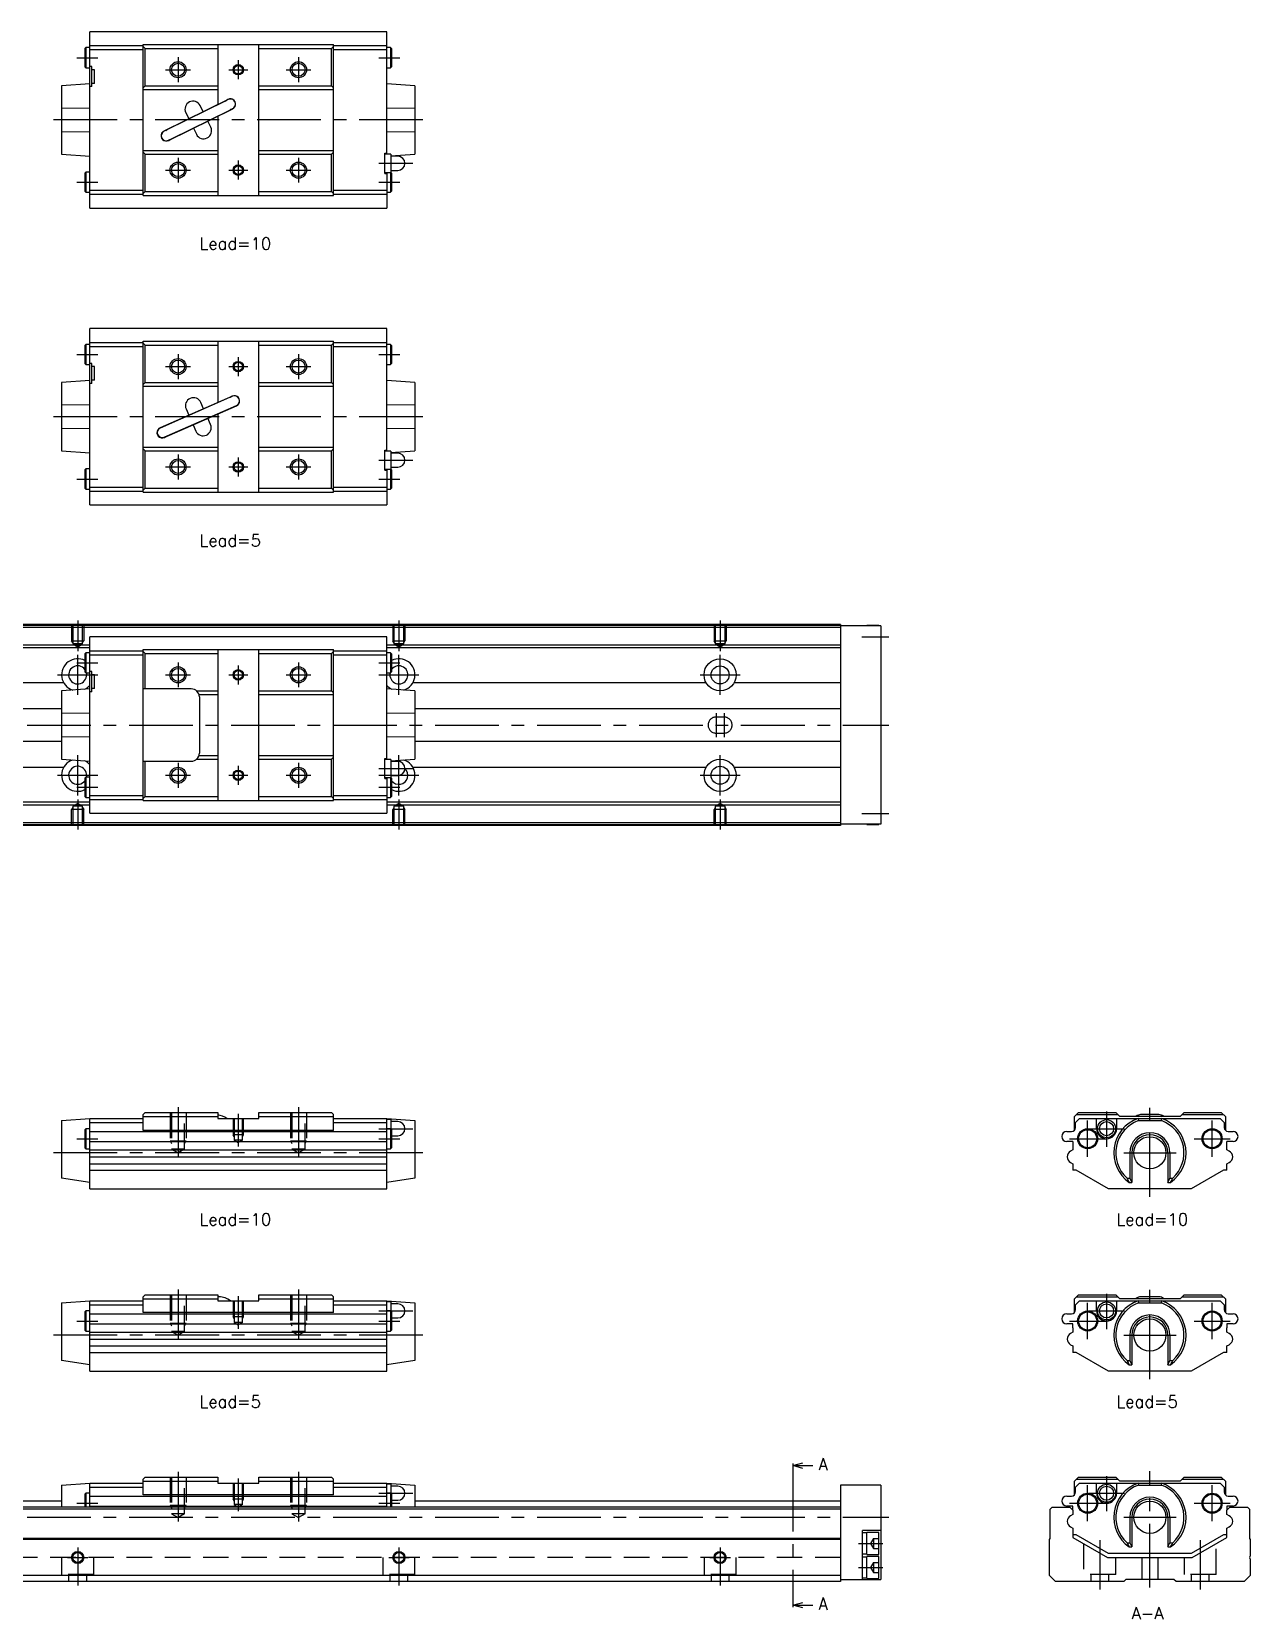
# Model space of a CAD drawing. Extents: x 0 to 544, y -8 to 396.
# Drawn here: x 240.2 to 543.6, y 0.6 to 395.8 of the extents above; entities that cross this region are included whole.
import ezdxf

# ---------------------------------------------------------------- set-up
doc = ezdxf.new("R2010")
doc.units = 0
doc.header["$LTSCALE"] = 0.5
doc.linetypes.add('CENTER', pattern=[50.8, 31.75, -6.35, 6.35, -6.35])
doc.linetypes.add('DASHED', pattern=[19.05, 12.7, -6.35])
for name, color, linetype in [('MSM_CENTER', 1, 'CENTER'), ('MSM_CONTINUOUS', 7, 'CONTINUOUS'), ('MSM_DASHED', 4, 'DASHED'), ('MSM_NARROW', 5, 'CONTINUOUS'), ('MSM_PART_NUMBER', 7, 'CONTINUOUS')]:
    doc.layers.add(name, color=color, linetype=linetype)
doc.styles.get("Standard").update_dxf_attribs({"font": 'txt.shx', "height": 1, "bigfont": 'bigfont.shx'})

msp = doc.modelspace()

# ---------------------------------------------------------------- linework, layer by layer
at = {"layer": 'MSM_CENTER'}
for p, q in [((251.41, 389.38), (256.61, 389.38)), ((276.61, 389.48), (276.61, 383.28)), ((291.61, 388.75), (291.61, 384.02)), ((306.61, 389.48), (306.61, 383.28)), ((326.61, 389.38), (331.81, 389.38)), ((273.51, 386.38), (279.71, 386.38)), ((289.24, 386.38), (293.97, 386.38)), ((303.51, 386.38), (309.71, 386.38)), ((337.61, 373.88), (245.61, 373.88)), ((276.61, 364.48), (276.61, 358.28)), ((291.61, 363.75), (291.61, 359.02)), ((306.61, 364.48), (306.61, 358.28)), ((273.51, 361.38), (279.71, 361.38)), ((289.24, 361.38), (293.97, 361.38)), ((303.51, 361.38), (309.71, 361.38)), ((326.61, 363.08), (335.11, 363.08)), ((251.41, 358.38), (256.61, 358.38)), ((326.61, 358.38), (331.81, 358.38)), ((251.41, 315.48), (256.61, 315.48)), ((273.51, 312.48), (279.71, 312.48)), ((276.61, 315.58), (276.61, 309.38)), ((289.24, 312.48), (293.97, 312.48)), ((291.61, 314.85), (291.61, 310.12)), ((303.51, 312.48), (309.71, 312.48)), ((306.61, 315.58), (306.61, 309.38)), ((326.61, 315.48), (331.81, 315.48)), ((337.61, 299.98), (245.61, 299.98)), ((276.61, 290.58), (276.61, 284.38)), ((291.61, 289.85), (291.61, 285.12)), ((306.61, 290.58), (306.61, 284.38)), ((326.61, 289.18), (335.11, 289.18)), ((273.51, 287.48), (279.71, 287.48)), ((289.24, 287.48), (293.97, 287.48)), ((303.51, 287.48), (309.71, 287.48)), ((251.41, 284.48), (256.61, 284.48)), ((326.61, 284.48), (331.81, 284.48)), ((251.61, 249.23), (251.61, 241.6)), ((331.61, 249.23), (331.61, 241.6)), ((411.61, 249.23), (411.61, 241.6)), ((446.91, 245.23), (453.61, 245.23)), ((251.41, 238.73), (256.61, 238.73)), ((251.61, 230.73), (251.61, 240.73)), ((276.61, 238.83), (276.61, 232.63)), ((291.61, 238.1), (291.61, 233.37)), ((306.61, 238.83), (306.61, 232.63)), ((326.61, 238.73), (331.81, 238.73)), ((331.61, 230.73), (331.61, 240.73)), ((411.61, 230.73), (411.61, 240.73)), ((246.61, 235.73), (256.61, 235.73)), ((273.51, 235.73), (279.71, 235.73)), ((289.24, 235.73), (293.97, 235.73)), ((303.51, 235.73), (309.71, 235.73)), ((326.61, 235.73), (336.61, 235.73)), ((406.61, 235.73), (416.61, 235.73)), ((410.61, 226.23), (410.61, 220.23)), ((412.61, 226.23), (412.61, 220.23)), ((86.61, 223.23), (453.61, 223.23)), ((251.61, 205.73), (251.61, 215.73)), ((276.61, 213.83), (276.61, 207.63)), ((306.61, 213.83), (306.61, 207.63)), ((331.61, 205.73), (331.61, 215.73)), ((411.61, 205.73), (411.61, 215.73)), ((246.61, 210.73), (256.61, 210.73)), ((273.51, 210.73), (279.71, 210.73)), ((289.24, 210.73), (293.97, 210.73)), ((291.61, 213.1), (291.61, 208.37)), ((303.51, 210.73), (309.71, 210.73)), ((326.61, 212.43), (335.11, 212.43)), ((326.61, 210.73), (336.61, 210.73)), ((406.61, 210.73), (416.61, 210.73)), ((251.41, 207.73), (256.61, 207.73)), ((326.61, 207.73), (331.81, 207.73)), ((251.61, 204.74), (251.61, 197.23)), ((331.61, 204.74), (331.61, 197.23)), ((411.61, 204.74), (411.61, 197.23)), ((446.91, 201.23), (453.61, 201.23)), ((276.61, 128.1), (276.61, 115.71)), ((306.61, 128.1), (306.61, 115.71)), ((507.85, 127), (507.85, 118.25)), ((518.65, 105.75), (518.65, 128.05)), ((291.61, 126.45), (291.61, 118.29)), ((326.61, 122.75), (335.11, 122.75)), ((503.15, 115.75), (503.15, 124.75)), ((503.35, 122.75), (512.35, 122.75)), ((534.15, 115.75), (534.15, 124.75)), ((251.41, 120.25), (256.61, 120.25)), ((326.61, 120.25), (331.81, 120.25)), ((498.65, 120.25), (507.65, 120.25)), ((529.65, 120.25), (538.65, 120.25)), ((337.61, 116.75), (245.61, 116.75)), ((512.15, 116.75), (525.15, 116.75)), ((276.61, 82.72), (276.61, 70.34)), ((291.61, 81.07), (291.61, 72.91)), ((306.61, 82.72), (306.61, 70.34)), ((503.15, 70.37), (503.15, 79.37)), ((507.85, 81.62), (507.85, 72.87)), ((518.65, 60.37), (518.65, 82.67)), ((534.15, 70.37), (534.15, 79.37)), ((326.61, 77.37), (335.11, 77.37)), ((503.35, 77.37), (512.35, 77.37)), ((337.61, 71.37), (245.61, 71.37)), ((251.41, 74.87), (256.61, 74.87)), ((326.61, 74.87), (331.81, 74.87)), ((498.65, 74.87), (507.65, 74.87)), ((512.15, 71.37), (525.15, 71.37)), ((529.65, 74.87), (538.65, 74.87)), ((276.61, 37.35), (276.61, 24.96)), ((291.61, 35.7), (291.61, 27.54)), ((306.61, 37.35), (306.61, 24.96)), ((429.7, 38.36), (429.7, 4.63)), ((507.85, 36.25), (507.85, 27.5)), ((518.65, 8.5), (518.65, 37.5)), ((326.61, 32), (335.11, 32)), ((503.15, 25), (503.15, 34)), ((503.35, 32), (512.35, 32)), ((534.15, 25), (534.15, 34)), ((251.41, 29.5), (256.61, 29.5)), ((326.61, 29.5), (331.81, 29.5)), ((498.65, 29.5), (507.65, 29.5)), ((529.65, 29.5), (538.65, 29.5)), ((86.61, 26), (453.61, 26)), ((512.15, 26), (525.15, 26)), ((506.15, 20.29), (506.15, 8)), ((531.15, 20.29), (531.15, 8)), ((249.07, 16), (254.14, 16)), ((251.61, 18.5), (251.61, 9)), ((329.07, 16), (334.14, 16)), ((331.61, 18.5), (331.61, 9)), ((409.03, 16), (414.18, 16)), ((411.61, 18.5), (411.61, 9)), ((446.11, 19.5), (452.11, 19.5)), ((446.11, 13.5), (452.11, 13.5))]:
    msp.add_line(p, q, dxfattribs=at)
at = {"layer": 'MSM_CONTINUOUS'}
for p, q in [((328.61, 395.83), (254.61, 395.83)), ((254.61, 351.93), (254.61, 395.83)), ((328.61, 365.33), (328.61, 395.83)), ((253.66, 391.88), (253.41, 391.63)), ((253.41, 391.63), (253.41, 387.13)), ((254.61, 391.88), (253.66, 391.88)), ((253.66, 391.88), (253.66, 386.88)), ((254.61, 392.38), (267.91, 392.38)), ((254.61, 391.38), (267.91, 391.38)), ((267.91, 355.08), (267.91, 392.68)), ((267.91, 392.68), (315.31, 392.68)), ((268.41, 391.68), (267.91, 392.18)), ((268.41, 382.38), (268.41, 391.68)), ((268.41, 391.68), (286.51, 391.68)), ((286.51, 392.68), (286.51, 377.73)), ((296.71, 355.08), (296.71, 392.68)), ((296.71, 391.68), (314.81, 391.68)), ((315.31, 392.18), (314.81, 391.68)), ((314.81, 382.38), (314.81, 391.68)), ((315.31, 355.08), (315.31, 392.68)), ((315.31, 392.38), (328.61, 392.38)), ((315.31, 391.38), (328.61, 391.38)), ((329.56, 391.88), (328.61, 391.88)), ((329.56, 391.88), (329.56, 386.88)), ((329.81, 391.63), (329.56, 391.88)), ((329.81, 391.63), (329.81, 387.13)), ((253.41, 387.13), (253.66, 386.88)), ((253.66, 386.88), (254.61, 386.88)), ((255.11, 387.18), (254.61, 387.18)), ((255.11, 382.18), (255.11, 387.18)), ((255.81, 386.38), (255.11, 386.38)), ((255.81, 382.98), (255.81, 386.38)), ((328.61, 386.88), (329.56, 386.88)), ((329.56, 386.88), (329.81, 387.13)), ((254.61, 382.88), (247.61, 382.38)), ((247.61, 382.38), (247.61, 365.38)), ((255.11, 382.18), (254.61, 382.18)), ((255.81, 382.98), (255.11, 382.98)), ((267.91, 381.88), (268.41, 382.38)), ((267.91, 381.48), (286.51, 381.48)), ((268.41, 382.38), (286.51, 382.38)), ((296.71, 382.38), (314.81, 382.38)), ((296.71, 381.48), (315.31, 381.48)), ((314.81, 382.38), (315.31, 381.88)), ((335.61, 382.38), (328.61, 382.88)), ((335.61, 382.38), (335.61, 365.38)), ((254.61, 376.84), (247.61, 376.76)), ((289.08, 379), (273.08, 371.1)), ((288.37, 378.59), (273.84, 371.42)), ((274.23, 368.77), (290.23, 376.67)), ((274.94, 369.18), (289.48, 376.35)), ((278.53, 375.69), (279.29, 374.16)), ((282.87, 375.93), (282.12, 377.46)), ((288.37, 378.59), (288.7, 378.72)), ((289.1, 378.95), (288.79, 378.8)), ((289.78, 376.54), (289.48, 376.35)), ((289.89, 376.55), (290.21, 376.71)), ((335.61, 376.76), (328.61, 376.84)), ((280.44, 371.83), (281.19, 370.31)), ((284.78, 372.08), (284.02, 373.6)), ((286.51, 374.83), (286.51, 355.08)), ((247.61, 371.01), (254.61, 370.93)), ((273.42, 371.21), (273.1, 371.05)), ((273.53, 371.23), (273.84, 371.42)), ((274.21, 368.81), (274.52, 368.97)), ((274.61, 369.05), (274.94, 369.18)), ((328.61, 370.93), (335.61, 371.01)), ((247.61, 365.38), (254.61, 364.88)), ((267.91, 366.28), (286.51, 366.28)), ((268.41, 365.38), (267.91, 365.88)), ((268.41, 365.38), (286.51, 365.38)), ((268.41, 356.08), (268.41, 365.38)), ((296.71, 366.28), (315.31, 366.28)), ((296.71, 365.38), (314.81, 365.38)), ((315.31, 365.88), (314.81, 365.38)), ((314.81, 356.08), (314.81, 365.38)), ((328.11, 365.58), (328.61, 365.58)), ((328.11, 360.58), (328.11, 365.58)), ((329.61, 365.33), (328.11, 365.33)), ((329.61, 364.95), (335.61, 365.38)), ((329.61, 365.33), (329.61, 360.83)), ((331.36, 364.83), (329.61, 364.83)), ((253.66, 360.88), (253.41, 360.63)), ((253.41, 360.63), (253.41, 356.13)), ((253.66, 360.88), (253.66, 355.88)), ((254.61, 360.88), (253.66, 360.88)), ((328.11, 360.83), (329.61, 360.83)), ((328.11, 360.58), (328.61, 360.58)), ((328.61, 360.83), (328.61, 351.93)), ((329.56, 360.83), (329.56, 355.88)), ((329.61, 361.33), (331.36, 361.33)), ((329.81, 360.63), (329.61, 360.83)), ((329.81, 360.63), (329.81, 356.13)), ((253.41, 356.13), (253.66, 355.88)), ((253.66, 355.88), (254.61, 355.88)), ((254.61, 356.38), (267.91, 356.38)), ((267.91, 355.58), (268.41, 356.08)), ((268.41, 356.08), (286.51, 356.08)), ((296.71, 356.08), (314.81, 356.08)), ((314.81, 356.08), (315.31, 355.58)), ((315.31, 356.38), (328.61, 356.38)), ((328.61, 355.88), (329.56, 355.88)), ((329.56, 355.88), (329.81, 356.13)), ((254.61, 355.38), (267.91, 355.38)), ((254.61, 351.93), (328.61, 351.93)), ((267.91, 355.08), (315.31, 355.08)), ((315.31, 355.38), (328.61, 355.38)), ((328.61, 321.93), (254.61, 321.93)), ((254.61, 278.03), (254.61, 321.93)), ((328.61, 291.43), (328.61, 321.93)), ((253.66, 317.98), (253.41, 317.73)), ((253.41, 317.73), (253.41, 313.23)), ((254.61, 317.98), (253.66, 317.98)), ((253.66, 317.98), (253.66, 312.98)), ((254.61, 318.48), (267.91, 318.48)), ((254.61, 317.48), (267.91, 317.48)), ((267.91, 281.18), (267.91, 318.78)), ((267.91, 318.78), (315.31, 318.78)), ((268.41, 317.78), (267.91, 318.28)), ((268.41, 308.48), (268.41, 317.78)), ((268.41, 317.78), (286.51, 317.78)), ((286.51, 318.78), (286.51, 303.53)), ((296.71, 281.18), (296.71, 318.78)), ((296.71, 317.78), (314.81, 317.78)), ((315.31, 318.28), (314.81, 317.78)), ((314.81, 308.48), (314.81, 317.78)), ((315.31, 281.18), (315.31, 318.78)), ((315.31, 318.48), (328.61, 318.48)), ((315.31, 317.48), (328.61, 317.48)), ((329.56, 317.98), (328.61, 317.98)), ((329.56, 317.98), (329.56, 312.98)), ((329.81, 317.73), (329.56, 317.98)), ((329.81, 317.73), (329.81, 313.23)), ((253.41, 313.23), (253.66, 312.98)), ((253.66, 312.98), (254.61, 312.98)), ((255.11, 313.28), (254.61, 313.28)), ((255.11, 308.28), (255.11, 313.28)), ((255.81, 312.48), (255.11, 312.48)), ((255.81, 309.08), (255.81, 312.48)), ((328.61, 312.98), (329.56, 312.98)), ((329.56, 312.98), (329.81, 313.23)), ((254.61, 308.98), (247.61, 308.48)), ((247.61, 308.48), (247.61, 291.48)), ((255.11, 308.28), (254.61, 308.28)), ((255.81, 309.08), (255.11, 309.08)), ((267.91, 307.98), (268.41, 308.48)), ((268.41, 308.48), (286.51, 308.48)), ((296.71, 308.48), (314.81, 308.48)), ((314.81, 308.48), (315.31, 307.98)), ((335.61, 308.48), (328.61, 308.98)), ((335.61, 308.48), (335.61, 291.48)), ((267.91, 307.58), (286.51, 307.58)), ((290.13, 305.12), (272.13, 297.22)), ((289.4, 304.75), (272.9, 297.51)), ((290.15, 305.08), (289.83, 304.93)), ((296.71, 307.58), (315.31, 307.58)), ((254.61, 302.94), (247.61, 302.86)), ((273.18, 294.84), (291.18, 302.74)), ((273.91, 295.22), (290.41, 302.46)), ((278.62, 301.93), (279.3, 300.37)), ((282.96, 301.98), (282.28, 303.53)), ((286.51, 300.69), (286.51, 281.18)), ((290.83, 302.64), (291.16, 302.79)), ((335.61, 302.86), (328.61, 302.94)), ((247.61, 297.11), (254.61, 297.03)), ((272.48, 297.32), (272.15, 297.18)), ((280.35, 297.99), (281.03, 296.43)), ((284.69, 298.04), (284.01, 299.6)), ((328.61, 297.03), (335.61, 297.11)), ((273.16, 294.89), (273.48, 295.03)), ((247.61, 291.48), (254.61, 290.98)), ((267.91, 292.38), (286.51, 292.38)), ((268.41, 291.48), (267.91, 291.98)), ((268.41, 291.48), (286.51, 291.48)), ((268.41, 282.18), (268.41, 291.48)), ((296.71, 292.38), (315.31, 292.38)), ((296.71, 291.48), (314.81, 291.48)), ((315.31, 291.98), (314.81, 291.48)), ((314.81, 282.18), (314.81, 291.48)), ((328.11, 291.68), (328.61, 291.68)), ((328.11, 286.68), (328.11, 291.68)), ((329.61, 291.43), (328.11, 291.43)), ((329.61, 291.05), (335.61, 291.48)), ((329.61, 291.43), (329.61, 286.93)), ((331.36, 290.93), (329.61, 290.93)), ((253.66, 286.98), (253.41, 286.73)), ((253.41, 286.73), (253.41, 282.23)), ((253.66, 286.98), (253.66, 281.98)), ((254.61, 286.98), (253.66, 286.98)), ((328.11, 286.93), (329.61, 286.93)), ((328.11, 286.68), (328.61, 286.68)), ((328.61, 286.93), (328.61, 278.03)), ((329.56, 286.93), (329.56, 281.98)), ((329.61, 287.43), (331.36, 287.43)), ((329.81, 286.73), (329.61, 286.93)), ((329.81, 286.73), (329.81, 282.23)), ((253.41, 282.23), (253.66, 281.98)), ((253.66, 281.98), (254.61, 281.98)), ((254.61, 282.48), (267.91, 282.48)), ((254.61, 281.48), (267.91, 281.48)), ((267.91, 281.68), (268.41, 282.18)), ((267.91, 281.18), (315.31, 281.18)), ((268.41, 282.18), (286.51, 282.18)), ((296.71, 282.18), (314.81, 282.18)), ((314.81, 282.18), (315.31, 281.68)), ((315.31, 282.48), (328.61, 282.48)), ((315.31, 281.48), (328.61, 281.48)), ((328.61, 281.98), (329.56, 281.98)), ((329.56, 281.98), (329.81, 282.23)), ((254.61, 278.03), (328.61, 278.03)), ((441.61, 248.23), (141.61, 248.23)), ((441.61, 248.03), (141.61, 248.03)), ((441.61, 247.53), (141.61, 247.53)), ((328.61, 245.18), (254.61, 245.18)), ((254.61, 201.28), (254.61, 245.18)), ((328.61, 214.68), (328.61, 245.18)), ((441.61, 248.23), (441.61, 198.23)), ((451.61, 247.93), (441.61, 247.93)), ((448.11, 247.93), (448.11, 247.98)), ((451.11, 247.98), (448.11, 247.98)), ((451.11, 247.93), (451.11, 247.98)), ((451.61, 247.93), (451.61, 198.53)), ((254.61, 243.13), (141.61, 243.13)), ((254.61, 242.43), (141.61, 242.43)), ((253.66, 241.23), (253.41, 240.98)), ((254.61, 241.23), (253.66, 241.23)), ((253.66, 241.23), (253.66, 236.23)), ((254.61, 241.73), (267.91, 241.73)), ((267.91, 242.03), (315.31, 242.03)), ((267.91, 204.43), (267.91, 242.03)), ((268.41, 241.03), (267.91, 241.53)), ((286.51, 242.03), (286.51, 204.43)), ((296.71, 204.43), (296.71, 242.03)), ((315.31, 241.53), (314.81, 241.03)), ((315.31, 204.43), (315.31, 242.03)), ((315.31, 241.73), (328.61, 241.73)), ((441.61, 243.13), (328.61, 243.13)), ((441.61, 242.43), (328.61, 242.43)), ((329.56, 241.23), (328.61, 241.23)), ((329.56, 241.23), (329.56, 236.23)), ((329.81, 240.98), (329.56, 241.23)), ((253.41, 240.98), (253.41, 236.48)), ((254.61, 240.73), (267.91, 240.73)), ((268.41, 241.03), (286.51, 241.03)), ((268.41, 232.23), (268.41, 241.03)), ((296.71, 241.03), (314.81, 241.03)), ((314.81, 231.73), (314.81, 241.03)), ((315.31, 240.73), (328.61, 240.73)), ((329.81, 240.98), (329.81, 236.48)), ((248.12, 233.77), (175.09, 233.77)), ((253.41, 236.48), (253.66, 236.23)), ((253.66, 236.23), (254.61, 236.23)), ((255.11, 236.53), (254.61, 236.53)), ((255.11, 231.53), (255.11, 236.53)), ((255.81, 235.73), (255.11, 235.73)), ((255.81, 232.33), (255.81, 235.73)), ((328.61, 236.23), (329.56, 236.23)), ((329.56, 236.23), (329.81, 236.48)), ((408.12, 233.77), (335.09, 233.77)), ((441.61, 233.77), (415.09, 233.77)), ((254.61, 232.23), (247.61, 231.73)), ((247.61, 231.73), (247.61, 214.73)), ((255.11, 231.53), (254.61, 231.53)), ((255.81, 232.33), (255.11, 232.33)), ((279.91, 232.23), (267.91, 232.23)), ((281.23, 231.73), (286.51, 231.73)), ((281.81, 230.83), (286.51, 230.83)), ((281.91, 230.23), (281.91, 216.23)), ((296.71, 231.73), (314.81, 231.73)), ((296.71, 230.83), (315.31, 230.83)), ((314.81, 231.73), (315.31, 231.23)), ((335.61, 231.73), (328.61, 232.23)), ((335.61, 231.73), (335.61, 214.73)), ((247.61, 227.23), (151.11, 227.23)), ((254.61, 226.19), (247.61, 226.11)), ((335.61, 226.11), (328.61, 226.19)), ((441.61, 227.23), (335.61, 227.23)), ((151.11, 219.23), (247.61, 219.23)), ((247.61, 220.36), (254.61, 220.28)), ((328.61, 220.28), (335.61, 220.36)), ((335.61, 219.23), (441.61, 219.23)), ((247.61, 214.73), (254.61, 214.23)), ((267.91, 214.23), (279.91, 214.23)), ((268.41, 205.43), (268.41, 214.23)), ((281.23, 214.73), (286.51, 214.73)), ((281.81, 215.63), (286.51, 215.63)), ((296.71, 215.63), (315.31, 215.63)), ((296.71, 214.73), (314.81, 214.73)), ((315.31, 215.23), (314.81, 214.73)), ((314.81, 205.43), (314.81, 214.73)), ((328.11, 214.93), (328.61, 214.93)), ((328.11, 209.93), (328.11, 214.93)), ((329.61, 214.68), (328.11, 214.68)), ((329.61, 214.3), (335.61, 214.73)), ((329.61, 214.68), (329.61, 210.18)), ((331.36, 214.18), (329.61, 214.18)), ((248.12, 212.69), (175.09, 212.69)), ((253.66, 210.23), (253.41, 209.98)), ((253.41, 209.98), (253.41, 205.48)), ((253.66, 210.23), (253.66, 205.23)), ((254.61, 210.23), (253.66, 210.23)), ((328.11, 210.18), (329.61, 210.18)), ((328.11, 209.93), (328.61, 209.93)), ((328.61, 210.18), (328.61, 201.28)), ((329.56, 210.18), (329.56, 205.23)), ((329.61, 210.68), (331.36, 210.68)), ((329.81, 209.98), (329.61, 210.18)), ((329.81, 209.98), (329.81, 205.48)), ((408.12, 212.69), (335.09, 212.69)), ((441.61, 212.69), (415.09, 212.69)), ((254.61, 205.73), (267.91, 205.73)), ((315.31, 205.73), (328.61, 205.73)), ((254.61, 204.03), (141.61, 204.03)), ((254.61, 203.33), (141.61, 203.33)), ((253.41, 205.48), (253.66, 205.23)), ((253.66, 205.23), (254.61, 205.23)), ((254.61, 204.73), (267.91, 204.73)), ((267.91, 204.93), (268.41, 205.43)), ((267.91, 204.43), (315.31, 204.43)), ((268.41, 205.43), (286.51, 205.43)), ((296.71, 205.43), (314.81, 205.43)), ((314.81, 205.43), (315.31, 204.93)), ((315.31, 204.73), (328.61, 204.73)), ((328.61, 205.23), (329.56, 205.23)), ((441.61, 204.03), (328.61, 204.03)), ((441.61, 203.33), (328.61, 203.33)), ((329.56, 205.23), (329.81, 205.48)), ((441.61, 198.93), (141.61, 198.93)), ((441.61, 198.43), (141.61, 198.43)), ((441.61, 198.23), (141.61, 198.23)), ((254.61, 201.28), (328.61, 201.28)), ((451.61, 198.53), (441.61, 198.53)), ((448.11, 198.48), (451.11, 198.48)), ((451.11, 198.48), (451.11, 198.53)), ((267.91, 126.25), (268.41, 126.75)), ((268.41, 126.75), (286.51, 126.75)), ((286.51, 126.75), (286.51, 125.25)), ((296.71, 125.25), (296.71, 126.75)), ((296.71, 126.75), (314.81, 126.75)), ((314.81, 126.75), (315.31, 126.25)), ((500.84, 126.75), (499.84, 125.75)), ((500.84, 126.75), (510.15, 126.75)), ((511.05, 125.85), (510.15, 126.75)), ((527.15, 126.75), (526.25, 125.85)), ((527.15, 126.75), (536.44, 126.75)), ((537.44, 125.75), (536.44, 126.75)), ((247.61, 124.75), (254.61, 125.25)), ((247.61, 124.75), (247.61, 110.43)), ((253.66, 122.75), (253.41, 122.5)), ((254.61, 122.75), (253.66, 122.75)), ((253.66, 122.75), (253.66, 117.75)), ((254.61, 125.25), (267.91, 125.25)), ((254.61, 107.75), (254.61, 125.25)), ((254.61, 124.25), (267.91, 124.25)), ((267.91, 122.33), (267.91, 126.25)), ((267.91, 125.75), (286.51, 125.75)), ((286.51, 125.25), (296.71, 125.25)), ((296.71, 125.75), (315.31, 125.75)), ((315.31, 122.33), (315.31, 126.25)), ((315.31, 125.25), (328.61, 125.25)), ((315.31, 124.25), (328.61, 124.25)), ((328.61, 125.25), (335.61, 124.75)), ((328.61, 107.75), (328.61, 125.25)), ((329.61, 125), (328.61, 125)), ((329.56, 122.75), (328.61, 122.75)), ((329.81, 122.5), (329.56, 122.75)), ((329.56, 122.75), (329.56, 117.75)), ((329.61, 125), (329.61, 122.7)), ((331.36, 124.5), (329.61, 124.5)), ((335.61, 124.75), (335.61, 110.43)), ((499.84, 122.33), (499.84, 125.75)), ((500.15, 124.25), (501.15, 125.25)), ((500.15, 123.05), (500.15, 124.25)), ((500.34, 126.25), (510.65, 126.25)), ((501.15, 125.25), (536.15, 125.25)), ((505.35, 122.75), (505.35, 125.25)), ((510.35, 125.25), (510.35, 122.75)), ((511.05, 125.85), (526.25, 125.85)), ((515.69, 125.25), (515.77, 124.75)), ((515.77, 124.75), (521.52, 124.75)), ((516.4, 126.25), (516.33, 126.24)), ((520.89, 126.25), (516.4, 126.25)), ((521.52, 124.75), (521.6, 125.25)), ((526.65, 126.25), (536.94, 126.25)), ((536.15, 125.25), (537.15, 124.25)), ((537.15, 124.25), (537.15, 123.05)), ((537.44, 125.75), (537.44, 122.33)), ((253.41, 122.5), (253.41, 118)), ((254.61, 122.05), (328.61, 122.05)), ((254.61, 119.55), (328.61, 119.55)), ((315.31, 122.33), (267.91, 122.33)), ((329.81, 122.5), (329.81, 118)), ((329.81, 121), (331.36, 121)), ((497.95, 122.05), (499.15, 122.05)), ((499.45, 119.55), (497.95, 119.55)), ((499.45, 119.55), (499.45, 117.47)), ((539.35, 119.55), (537.85, 119.55)), ((537.85, 117.47), (537.85, 119.55)), ((538.15, 122.05), (539.35, 122.05)), ((253.41, 118), (253.66, 117.75)), ((253.66, 117.75), (254.61, 117.75)), ((254.61, 117.47), (328.61, 117.47)), ((254.61, 115.75), (328.61, 115.75)), ((328.61, 117.75), (329.56, 117.75)), ((329.56, 117.75), (329.81, 118)), ((499.45, 117.47), (498.89, 117.15)), ((513.65, 116.75), (513.65, 110.43)), ((514.15, 116.75), (514.15, 109.37)), ((523.15, 116.75), (523.15, 109.37)), ((523.65, 116.75), (523.65, 110.43)), ((538.41, 117.15), (537.85, 117.47)), ((254.61, 114.02), (328.61, 114.02)), ((254.61, 112.41), (328.61, 112.41)), ((498.89, 114.35), (499.45, 114.02)), ((499.45, 114.02), (499.45, 112.41)), ((500.3, 112.41), (499.45, 112.41)), ((508.37, 107.75), (500.3, 112.41)), ((537, 112.41), (528.92, 107.75)), ((537.85, 112.41), (537, 112.41)), ((537.85, 114.02), (538.41, 114.35)), ((537.85, 112.41), (537.85, 114.02)), ((254.61, 109.37), (247.61, 110.43)), ((254.61, 107.75), (328.61, 107.75)), ((335.61, 110.43), (328.61, 109.37)), ((528.92, 107.75), (508.37, 107.75)), ((512.96, 110.43), (513.65, 110.43)), ((513.49, 109.37), (514.15, 109.37)), ((513.65, 110.43), (514.15, 109.37)), ((523.15, 109.37), (523.65, 110.43)), ((523.15, 109.37), (523.8, 109.37)), ((523.65, 110.43), (524.33, 110.43)), ((247.61, 79.37), (254.61, 79.87)), ((247.61, 79.37), (247.61, 65.05)), ((254.61, 79.87), (267.91, 79.87)), ((254.61, 62.37), (254.61, 79.87)), ((267.91, 80.87), (268.41, 81.37)), ((267.91, 76.96), (267.91, 80.87)), ((267.91, 80.37), (286.51, 80.37)), ((268.41, 81.37), (286.51, 81.37)), ((286.51, 81.37), (286.51, 79.87)), ((286.76, 80.87), (286.51, 80.87)), ((286.51, 79.87), (296.71, 79.87)), ((296.71, 79.87), (296.71, 81.37)), ((296.71, 81.37), (314.81, 81.37)), ((296.71, 80.37), (315.31, 80.37)), ((314.81, 81.37), (315.31, 80.87)), ((315.31, 76.96), (315.31, 80.87)), ((315.31, 79.87), (328.61, 79.87)), ((328.61, 79.87), (335.61, 79.37)), ((328.61, 62.37), (328.61, 79.87)), ((329.61, 79.62), (328.61, 79.62)), ((329.61, 79.62), (329.61, 77.32)), ((331.36, 79.12), (329.61, 79.12)), ((335.61, 79.37), (335.61, 65.05)), ((500.84, 81.37), (499.84, 80.37)), ((499.84, 76.96), (499.84, 80.37)), ((500.15, 78.87), (501.15, 79.87)), ((500.34, 80.87), (510.65, 80.87)), ((500.84, 81.37), (510.15, 81.37)), ((501.15, 79.87), (536.15, 79.87)), ((505.35, 77.37), (505.35, 79.87)), ((511.05, 80.47), (510.15, 81.37)), ((510.35, 79.87), (510.35, 77.37)), ((511.05, 80.47), (526.25, 80.47)), ((515.69, 79.87), (515.77, 79.37)), ((515.77, 79.37), (521.52, 79.37)), ((516.4, 80.87), (516.33, 80.87)), ((520.89, 80.87), (516.4, 80.87)), ((521.52, 79.37), (521.6, 79.87)), ((527.15, 81.37), (526.25, 80.47)), ((526.65, 80.87), (536.94, 80.87)), ((527.15, 81.37), (536.44, 81.37)), ((536.15, 79.87), (537.15, 78.87)), ((537.44, 80.37), (536.44, 81.37)), ((537.44, 80.37), (537.44, 76.96)), ((253.66, 77.37), (253.41, 77.12)), ((253.41, 77.12), (253.41, 72.62)), ((254.61, 77.37), (253.66, 77.37)), ((253.66, 77.37), (253.66, 72.37)), ((254.61, 78.87), (267.91, 78.87)), ((254.61, 76.67), (328.61, 76.67)), ((315.31, 76.96), (267.91, 76.96)), ((315.31, 78.87), (328.61, 78.87)), ((329.56, 77.37), (328.61, 77.37)), ((329.81, 77.12), (329.56, 77.37)), ((329.56, 77.37), (329.56, 72.37)), ((329.81, 77.12), (329.81, 72.62)), ((329.81, 75.62), (331.36, 75.62)), ((497.95, 76.67), (499.15, 76.67)), ((500.15, 77.67), (500.15, 78.87)), ((537.15, 78.87), (537.15, 77.67)), ((538.15, 76.67), (539.35, 76.67)), ((253.41, 72.62), (253.66, 72.37)), ((253.66, 72.37), (254.61, 72.37)), ((254.61, 74.17), (328.61, 74.17)), ((254.61, 72.1), (328.61, 72.1)), ((328.61, 72.37), (329.56, 72.37)), ((329.56, 72.37), (329.81, 72.62)), ((499.45, 74.17), (497.95, 74.17)), ((499.45, 72.1), (498.89, 71.77)), ((499.45, 73.17), (499.45, 74.17)), ((499.45, 73.17), (499.45, 72.1)), ((513.65, 71.37), (513.65, 65.05)), ((514.15, 71.37), (514.15, 63.99)), ((523.15, 71.37), (523.15, 63.99)), ((523.65, 71.37), (523.65, 65.05)), ((539.35, 74.17), (537.85, 74.17)), ((537.85, 74.17), (537.85, 73.17)), ((537.85, 72.1), (537.85, 73.17)), ((538.41, 71.77), (537.85, 72.1)), ((254.61, 70.37), (328.61, 70.37)), ((254.61, 68.65), (328.61, 68.65)), ((498.89, 68.97), (499.45, 68.65)), ((499.45, 68.65), (499.45, 67.04)), ((537.85, 68.65), (538.41, 68.97)), ((537.85, 67.04), (537.85, 68.65)), ((254.61, 63.99), (247.61, 65.05)), ((254.61, 67.04), (328.61, 67.04)), ((335.61, 65.05), (328.61, 63.99)), ((500.3, 67.04), (499.45, 67.04)), ((508.37, 62.37), (500.3, 67.04)), ((512.96, 65.05), (513.65, 65.05)), ((513.49, 63.99), (514.15, 63.99)), ((513.65, 65.05), (514.15, 63.99)), ((523.15, 63.99), (523.65, 65.05)), ((523.15, 63.99), (523.8, 63.99)), ((523.65, 65.05), (524.33, 65.05)), ((537, 67.04), (528.92, 62.37)), ((537.85, 67.04), (537, 67.04)), ((254.61, 62.37), (328.61, 62.37)), ((528.92, 62.37), (508.37, 62.37)), ((429.7, 38.86), (432.2, 39.53)), ((267.91, 35.5), (268.41, 36)), ((268.41, 36), (286.51, 36)), ((286.51, 36), (286.51, 34.5)), ((296.71, 34.5), (296.71, 36)), ((296.71, 36), (314.81, 36)), ((314.81, 36), (315.31, 35.5)), ((429.7, 39.36), (429.7, 38.36)), ((432.2, 38.19), (429.7, 38.86)), ((429.7, 38.86), (434.7, 38.86)), ((500.84, 36), (499.84, 35)), ((500.84, 36), (510.15, 36)), ((511.05, 35.1), (510.15, 36)), ((527.15, 36), (526.25, 35.1)), ((527.15, 36), (536.44, 36)), ((537.44, 35), (536.44, 36)), ((247.61, 34), (254.61, 34.5)), ((247.61, 34), (247.61, 28.5)), ((253.66, 32), (253.41, 31.75)), ((253.41, 31.75), (253.41, 28.5)), ((254.61, 32), (253.66, 32)), ((253.66, 32), (253.66, 28.5)), ((254.61, 28.5), (254.61, 34.5)), ((254.61, 34.5), (267.91, 34.5)), ((254.61, 33.5), (267.91, 33.5)), ((267.91, 31.59), (267.91, 35.5)), ((267.91, 35), (286.51, 35)), ((286.51, 34.5), (296.71, 34.5)), ((296.71, 35), (315.31, 35)), ((315.31, 31.59), (315.31, 35.5)), ((315.31, 34.5), (328.61, 34.5)), ((315.31, 33.5), (328.61, 33.5)), ((328.61, 34.5), (335.61, 34)), ((328.61, 28.5), (328.61, 34.5)), ((329.61, 34.25), (328.61, 34.25)), ((329.56, 32), (328.61, 32)), ((329.81, 31.75), (329.56, 32)), ((329.56, 32), (329.56, 28.5)), ((329.61, 34.25), (329.61, 31.95)), ((331.36, 33.75), (329.61, 33.75)), ((329.81, 31.75), (329.81, 28.5)), ((335.61, 34), (335.61, 28.5)), ((451.61, 34), (441.61, 34)), ((441.61, 34), (441.61, 10)), ((451.61, 34), (451.61, 10.5)), ((499.84, 31.59), (499.84, 35)), ((500.15, 33.5), (501.15, 34.5)), ((500.15, 32.3), (500.15, 33.5)), ((500.34, 35.5), (510.65, 35.5)), ((501.15, 34.5), (536.15, 34.5)), ((505.35, 32), (505.35, 34.5)), ((510.35, 34.5), (510.35, 32)), ((511.05, 35.1), (526.25, 35.1)), ((515.69, 34.5), (515.77, 34)), ((515.77, 34), (521.52, 34)), ((521.52, 34), (521.6, 34.5)), ((526.65, 35.5), (536.94, 35.5)), ((536.15, 34.5), (537.15, 33.5)), ((537.15, 33.5), (537.15, 32.3)), ((537.44, 35), (537.44, 31.59)), ((441.61, 28.5), (141.61, 28.5)), ((441.61, 28), (141.61, 28)), ((247.61, 30), (146.46, 30)), ((254.61, 31.3), (328.61, 31.3)), ((254.61, 28.8), (328.61, 28.8)), ((315.31, 31.59), (267.91, 31.59)), ((329.81, 30.25), (331.36, 30.25)), ((441.61, 30), (335.61, 30)), ((493.85, 28), (494.35, 28.5)), ((493.85, 20.7), (493.85, 28)), ((494.35, 28.5), (498.75, 28.5)), ((497.95, 31.3), (499.15, 31.3)), ((499.45, 28.8), (497.95, 28.8)), ((498.75, 28.5), (499.45, 27.8)), ((499.45, 27.8), (499.45, 28.8)), ((499.45, 27.8), (499.45, 26.72)), ((537.85, 28.8), (537.85, 27.8)), ((539.35, 28.8), (537.85, 28.8)), ((537.85, 27.8), (538.55, 28.5)), ((537.85, 26.72), (537.85, 27.8)), ((538.15, 31.3), (539.35, 31.3)), ((538.55, 28.5), (542.95, 28.5)), ((542.95, 28.5), (543.45, 28)), ((543.45, 28), (543.45, 20.7)), ((499.45, 26.72), (498.89, 26.4)), ((513.65, 26), (513.65, 19.68)), ((514.15, 26), (514.15, 18.62)), ((523.15, 26), (523.15, 18.62)), ((523.65, 26), (523.65, 19.68)), ((538.41, 26.4), (537.85, 26.72)), ((441.61, 20.7), (141.61, 20.7)), ((441.61, 20.5), (141.61, 20.5)), ((447.11, 10.5), (447.11, 22.75)), ((451.61, 22.75), (447.11, 22.75)), ((448.11, 22.1), (447.11, 22.1)), ((448.11, 16.75), (448.11, 22.25)), ((451.11, 22.25), (448.11, 22.25)), ((451.11, 16.75), (451.11, 22.25)), ((493.65, 20.5), (493.85, 20.7)), ((493.65, 11.5), (493.65, 20.5)), ((498.89, 23.6), (499.45, 23.28)), ((499.45, 23.28), (499.45, 21)), ((500.3, 21.66), (499.45, 21.66)), ((499.45, 21), (508.11, 16)), ((508.37, 17), (500.3, 21.66)), ((537, 21.66), (528.92, 17)), ((529.18, 16), (537.85, 21)), ((537.85, 21.66), (537, 21.66)), ((537.85, 23.28), (538.41, 23.6)), ((537.85, 21), (537.85, 23.28)), ((543.45, 20.7), (543.65, 20.5)), ((543.65, 20.5), (543.65, 16.4)), ((447.11, 16.9), (448.11, 16.9)), ((448.11, 16.1), (447.11, 16.1)), ((448.11, 16.75), (451.11, 16.75)), ((448.11, 10.75), (448.11, 16.25)), ((451.11, 16.25), (448.11, 16.25)), ((451.11, 10.75), (451.11, 16.25)), ((508.11, 16), (529.18, 16)), ((528.92, 17), (508.37, 17)), ((512.96, 19.68), (513.65, 19.68)), ((513.49, 18.62), (514.15, 18.62)), ((513.65, 19.68), (514.15, 18.62)), ((523.15, 18.62), (523.65, 19.68)), ((523.15, 18.62), (523.8, 18.62)), ((523.65, 19.68), (524.33, 19.68)), ((543.65, 15.6), (543.65, 11.5)), ((441.61, 11.5), (141.61, 11.5)), ((441.61, 10), (141.61, 10)), ((441.61, 10.5), (451.61, 10.5)), ((447.11, 10.9), (448.11, 10.9)), ((448.11, 10.75), (451.11, 10.75)), ((495.15, 10), (493.65, 11.5)), ((512.13, 10), (495.15, 10)), ((512.63, 10.5), (512.13, 10)), ((524.65, 10.5), (512.63, 10.5)), ((525.15, 10), (524.65, 10.5)), ((542.15, 10), (525.15, 10)), ((543.65, 11.5), (542.15, 10)), ((429.7, 4.13), (432.2, 4.8)), ((429.7, 4.63), (429.7, 3.63)), ((432.2, 3.46), (429.7, 4.13)), ((429.7, 4.13), (434.7, 4.13))]:
    msp.add_line(p, q, dxfattribs=at)
for centre, radius in [((276.61, 386.38), 1.62), ((291.61, 386.38), 1.06), ((306.61, 386.38), 1.62), ((276.61, 361.38), 1.62), ((291.61, 361.38), 1.06), ((306.61, 361.38), 1.62), ((276.61, 312.48), 1.62), ((291.61, 312.48), 1.06), ((306.61, 312.48), 1.62), ((276.61, 287.48), 1.62), ((291.61, 287.48), 1.06), ((306.61, 287.48), 1.62), ((276.61, 235.73), 1.62), ((306.61, 235.73), 1.62), ((411.61, 235.73), 4), ((411.61, 235.73), 2.25), ((291.61, 235.73), 1.06), ((411.61, 210.73), 4), ((276.61, 210.73), 1.62), ((291.61, 210.73), 1.06), ((306.61, 210.73), 1.62), ((411.61, 210.73), 2.25), ((503.15, 120.25), 2.5), ((507.85, 122.75), 2.25), ((507.85, 122.75), 1.75), ((534.15, 120.25), 2.5), ((503.15, 120.25), 2.25), ((518.65, 116.75), 4), ((534.15, 120.25), 2.25), ((507.85, 77.37), 2.25), ((507.85, 77.37), 1.75), ((503.15, 74.87), 2.5), ((503.15, 74.87), 2.25), ((518.65, 71.37), 4), ((534.15, 74.87), 2.5), ((534.15, 74.87), 2.25), ((503.15, 29.5), 2.5), ((503.15, 29.5), 2.25), ((507.85, 32), 2.25), ((507.85, 32), 1.75), ((534.15, 29.5), 2.5), ((534.15, 29.5), 2.25), ((518.65, 26), 4), ((251.61, 16), 1.23), ((331.61, 16), 1.23), ((411.61, 16), 1.23)]:
    msp.add_circle(centre, radius, dxfattribs=at)
for centre, radius, start, end in [((280.33, 376.57), 2, 26.2779, 206.2779), ((289.66, 377.83), 1.3, 275.5498, 137.006), ((289.66, 377.83), 1.25, 296.2779, 116.2779), ((282.98, 371.19), 2, 206.2779, 26.2779), ((273.66, 369.93), 1.3, 95.5498, 317.006), ((273.66, 369.93), 1.25, 116.2779, 296.2779), ((331.36, 363.08), 1.75, 270, 90), ((280.45, 302.73), 2, 23.6961, 203.6961), ((290.8, 301.08), 3.92, 105.6343, 110.9103), ((290.66, 303.93), 1.3, 272.968, 134.4242), ((290.66, 303.93), 1.25, 293.6961, 113.6961), ((289.7, 304.11), 1.8, 293.3543, 304.8918), ((272.66, 296.03), 1.3, 92.968, 314.4242), ((272.66, 296.03), 1.25, 113.6961, 293.6961), ((276.61, 290.48), 7.94, 117.8361, 120.4339), ((282.86, 297.24), 2, 203.6961, 23.6961), ((273.17, 296.88), 1.82, 282.5713, 293.9767), ((331.36, 289.18), 1.75, 270, 90), ((251.61, 235.73), 4, 63.2563, 251.9374), ((251.61, 235.73), 2.25, 36.8699, 12.8396), ((331.61, 235.73), 2.25, 167.1604, 143.1301), ((331.61, 235.73), 4, 288.0626, 116.7437), ((251.61, 235.73), 4, 296.2338, 318.5904), ((279.91, 230.23), 2, 0, 90), ((331.61, 235.73), 4, 221.4096, 243.7662), ((251.61, 210.73), 4, 108.0626, 296.7437), ((251.61, 210.73), 4, 41.4096, 63.7662), ((279.91, 216.23), 2, 270, 0), ((331.61, 210.73), 4, 243.2563, 71.9374), ((331.36, 212.43), 1.75, 270, 90), ((251.61, 210.73), 2.25, 347.1604, 323.1301), ((331.61, 210.73), 2.25, 216.8699, 48.1948), ((285.79, 121.37), 4.88, 52.5564, 81.5517), ((331.36, 122.75), 1.75, 270, 90), ((499.15, 123.05), 1, 270, 0), ((507.85, 122.75), 2.5, 180, 0), ((518.65, 116.75), 9, 109.1881, 235.0848), ((518.65, 116.75), 8.5, 109.7499, 228.0214), ((516.44, 124.13), 2.12, 91.0143, 125.7914), ((520.84, 124.11), 2.14, 54.3594, 88.7845), ((518.65, 116.75), 8.5, 311.9786, 70.2501), ((518.65, 116.75), 9, 304.9152, 70.8119), ((538.15, 123.05), 1, 180, 270), ((497.95, 120.8), 1.25, 90, 270), ((518.65, 116.75), 5, 0, 180), ((518.65, 116.75), 4.5, 0, 180), ((539.35, 120.8), 1.25, 270, 90), ((499.76, 115.63), 1.75, 120.0001, 176.2321), ((499.76, 115.86), 1.75, 183.7679, 239.9999), ((537.53, 115.63), 1.75, 3.7679, 59.9999), ((537.53, 115.86), 1.75, 300.0001, 356.2321), ((519.81, 113.21), 7.4, 202.1059, 211.3183), ((517.48, 113.21), 7.4, 328.6827, 337.893), ((286.73, 75.9), 4.97, 53.0275, 89.6143), ((331.36, 77.37), 1.75, 270, 90), ((518.65, 71.37), 9, 109.1881, 235.0848), ((518.65, 71.37), 8.5, 109.7499, 228.0214), ((516.44, 78.76), 2.12, 91.0143, 125.7914), ((520.84, 78.74), 2.14, 54.3594, 88.7845), ((518.65, 71.37), 8.5, 311.9786, 70.2501), ((518.65, 71.37), 9, 304.9152, 70.8119), ((497.95, 75.42), 1.25, 90, 270), ((499.15, 77.67), 1, 270, 0), ((507.85, 77.37), 2.5, 180, 0), ((518.65, 71.37), 5, 0, 180), ((518.65, 71.37), 4.5, 0, 180), ((538.15, 77.67), 1, 180, 270), ((539.35, 75.42), 1.25, 270, 90), ((499.76, 70.26), 1.75, 120.0001, 176.2321), ((537.53, 70.26), 1.75, 3.7679, 59.9999), ((499.76, 70.49), 1.75, 183.7679, 239.9999), ((537.53, 70.49), 1.75, 300.0001, 356.2321), ((519.81, 67.84), 7.4, 202.1059, 211.3183), ((517.48, 67.84), 7.4, 328.6827, 337.893), ((331.36, 32), 1.75, 270, 90), ((499.15, 32.3), 1, 270, 0), ((507.85, 32), 2.5, 180, 0), ((518.65, 26), 9, 109.1881, 235.0848), ((518.65, 26), 8.5, 109.7499, 228.0214), ((518.65, 26), 8.5, 311.9786, 70.2501), ((518.65, 26), 9, 304.9152, 70.8119), ((538.15, 32.3), 1, 180, 270), ((497.95, 30.05), 1.25, 90, 270), ((518.65, 26), 5, 0, 180), ((518.65, 26), 4.5, 0, 180), ((539.35, 30.05), 1.25, 270, 90), ((499.76, 24.88), 1.75, 120.0001, 176.2321), ((499.76, 25.12), 1.75, 183.7679, 239.9999), ((537.53, 24.88), 1.75, 3.7679, 59.9999), ((537.53, 25.12), 1.75, 300.0001, 356.2321), ((523, 24.07), 10.96, 203.6059, 209.8183), ((514.12, 24.16), 11.15, 330.2349, 336.3409), ((543.95, 16), 0.5, 126.8761, 233.1239)]:
    msp.add_arc(centre, radius, start, end, dxfattribs=at)
at = {"layer": 'MSM_DASHED'}
for p, q in [((250.11, 248.23), (250.11, 244.23)), ((250.38, 248.23), (250.38, 243.43)), ((252.84, 243.43), (252.84, 248.23)), ((253.11, 248.23), (253.11, 244.23)), ((330.11, 248.23), (330.11, 244.23)), ((330.38, 248.23), (330.38, 243.43)), ((332.84, 243.43), (332.84, 248.23)), ((333.11, 248.23), (333.11, 244.23)), ((410.11, 248.23), (410.11, 244.23)), ((410.38, 248.23), (410.38, 243.43)), ((412.84, 243.43), (412.84, 248.23)), ((413.11, 248.23), (413.11, 244.23)), ((250.11, 244.23), (253.11, 244.23)), ((250.38, 243.76), (250.11, 244.23)), ((250.38, 243.43), (251.61, 242.72)), ((252.84, 243.43), (250.38, 243.43)), ((251.61, 242.72), (252.84, 243.43)), ((252.84, 243.76), (253.11, 244.23)), ((330.11, 244.23), (333.11, 244.23)), ((330.38, 243.76), (330.11, 244.23)), ((330.38, 243.43), (331.61, 242.72)), ((332.84, 243.43), (330.38, 243.43)), ((331.61, 242.72), (332.84, 243.43)), ((332.84, 243.76), (333.11, 244.23)), ((410.11, 244.23), (413.11, 244.23)), ((410.38, 243.76), (410.11, 244.23)), ((410.38, 243.43), (411.61, 242.72)), ((412.84, 243.43), (410.38, 243.43)), ((411.61, 242.72), (412.84, 243.43)), ((412.84, 243.76), (413.11, 244.23)), ((412.61, 225.23), (410.61, 225.23)), ((410.61, 221.23), (412.61, 221.23)), ((250.38, 202.7), (250.11, 202.23)), ((250.11, 198.23), (250.11, 202.23)), ((253.11, 202.23), (250.11, 202.23)), ((251.61, 203.74), (250.38, 203.03)), ((250.38, 203.03), (250.38, 198.23)), ((252.84, 203.03), (250.38, 203.03)), ((252.84, 203.03), (251.61, 203.74)), ((252.84, 198.23), (252.84, 203.03)), ((252.84, 202.7), (253.11, 202.23)), ((253.11, 198.23), (253.11, 202.23)), ((330.38, 202.7), (330.11, 202.23)), ((330.11, 198.23), (330.11, 202.23)), ((333.11, 202.23), (330.11, 202.23)), ((331.61, 203.74), (330.38, 203.03)), ((330.38, 203.03), (330.38, 198.23)), ((332.84, 203.03), (330.38, 203.03)), ((332.84, 203.03), (331.61, 203.74)), ((332.84, 198.23), (332.84, 203.03)), ((332.84, 202.7), (333.11, 202.23)), ((333.11, 198.23), (333.11, 202.23)), ((410.38, 202.7), (410.11, 202.23)), ((410.11, 198.23), (410.11, 202.23)), ((413.11, 202.23), (410.11, 202.23)), ((411.61, 203.74), (410.38, 203.03)), ((410.38, 203.03), (410.38, 198.23)), ((412.84, 203.03), (410.38, 203.03)), ((412.84, 203.03), (411.61, 203.74)), ((412.84, 198.23), (412.84, 203.03)), ((412.84, 202.7), (413.11, 202.23)), ((413.11, 198.23), (413.11, 202.23)), ((274.61, 126.75), (274.61, 119.75)), ((274.98, 126.75), (274.98, 117.65)), ((278.23, 117.65), (278.23, 126.75)), ((278.61, 126.75), (278.61, 119.75)), ((304.61, 126.75), (304.61, 119.75)), ((304.98, 126.75), (304.98, 117.65)), ((308.23, 117.65), (308.23, 126.75)), ((308.61, 126.75), (308.61, 119.75)), ((290.31, 125.25), (290.31, 121.25)), ((290.55, 125.25), (290.55, 119.9)), ((292.66, 119.9), (292.66, 125.25)), ((292.91, 121.25), (292.91, 125.25)), ((274.61, 119.75), (278.61, 119.75)), ((274.61, 119.75), (274.98, 119.05)), ((278.23, 119.05), (278.61, 119.75)), ((292.91, 121.25), (290.31, 121.25)), ((290.55, 120.8), (290.31, 121.25)), ((292.66, 119.9), (290.55, 119.9)), ((290.55, 119.9), (291.61, 119.29)), ((292.66, 119.9), (291.61, 119.29)), ((292.66, 120.8), (292.91, 121.25)), ((304.61, 119.75), (308.61, 119.75)), ((304.61, 119.75), (304.98, 119.05)), ((308.23, 119.05), (308.61, 119.75)), ((278.23, 117.65), (274.98, 117.65)), ((274.98, 117.65), (276.61, 116.71)), ((278.23, 117.65), (276.61, 116.71)), ((308.23, 117.65), (304.98, 117.65)), ((304.98, 117.65), (306.61, 116.71)), ((308.23, 117.65), (306.61, 116.71)), ((274.61, 81.37), (274.61, 74.37)), ((274.98, 81.37), (274.98, 72.27)), ((278.23, 72.27), (278.23, 81.37)), ((278.61, 81.37), (278.61, 74.37)), ((290.31, 79.87), (290.31, 75.87)), ((290.55, 79.87), (290.55, 74.52)), ((292.66, 74.52), (292.66, 79.87)), ((292.91, 75.87), (292.91, 79.87)), ((304.61, 81.37), (304.61, 74.37)), ((304.98, 81.37), (304.98, 72.27)), ((308.23, 72.27), (308.23, 81.37)), ((308.61, 81.37), (308.61, 74.37)), ((292.91, 75.87), (290.31, 75.87)), ((290.55, 75.42), (290.31, 75.87)), ((292.66, 75.42), (292.91, 75.87)), ((274.61, 74.37), (278.61, 74.37)), ((274.61, 74.37), (274.98, 73.67)), ((278.23, 72.27), (274.98, 72.27)), ((274.98, 72.27), (276.61, 71.34)), ((278.23, 72.27), (276.61, 71.34)), ((278.23, 73.67), (278.61, 74.37)), ((292.66, 74.52), (290.55, 74.52)), ((290.55, 74.52), (291.61, 73.91)), ((292.66, 74.52), (291.61, 73.91)), ((304.61, 74.37), (308.61, 74.37)), ((304.61, 74.37), (304.98, 73.67)), ((308.23, 72.27), (304.98, 72.27)), ((304.98, 72.27), (306.61, 71.34)), ((308.23, 72.27), (306.61, 71.34)), ((308.23, 73.67), (308.61, 74.37)), ((274.61, 36), (274.61, 29)), ((274.98, 36), (274.98, 26.9)), ((278.23, 26.9), (278.23, 36)), ((278.61, 36), (278.61, 29)), ((304.61, 36), (304.61, 29)), ((304.98, 36), (304.98, 26.9)), ((308.23, 26.9), (308.23, 36)), ((308.61, 36), (308.61, 29)), ((290.31, 34.5), (290.31, 30.5)), ((290.55, 34.5), (290.55, 29.15)), ((292.66, 29.15), (292.66, 34.5)), ((292.91, 30.5), (292.91, 34.5)), ((274.61, 29), (278.61, 29)), ((274.61, 29), (274.98, 28.3)), ((278.23, 28.3), (278.61, 29)), ((292.91, 30.5), (290.31, 30.5)), ((290.55, 30.05), (290.31, 30.5)), ((292.66, 29.15), (290.55, 29.15)), ((290.55, 29.15), (291.61, 28.54)), ((292.66, 29.15), (291.61, 28.54)), ((292.66, 30.05), (292.91, 30.5)), ((304.61, 29), (308.61, 29)), ((304.61, 29), (304.98, 28.3)), ((308.23, 28.3), (308.61, 29)), ((278.23, 26.9), (274.98, 26.9)), ((274.98, 26.9), (276.61, 25.96)), ((278.23, 26.9), (276.61, 25.96)), ((308.23, 26.9), (304.98, 26.9)), ((304.98, 26.9), (306.61, 25.96)), ((308.23, 26.9), (306.61, 25.96)), ((449.81, 20.75), (449.08, 19.5)), ((449.81, 20.75), (451.11, 20.75)), ((449.81, 20.75), (449.81, 18.25)), ((441.61, 16), (141.61, 16)), ((247.61, 16), (247.61, 11.8)), ((255.61, 11.8), (255.61, 16)), ((327.61, 16), (327.61, 11.8)), ((335.61, 11.8), (335.61, 16)), ((407.61, 16), (407.61, 11.8)), ((415.61, 11.8), (415.61, 16)), ((449.08, 19.5), (449.81, 18.25)), ((449.81, 19.5), (451.11, 19.5)), ((449.81, 18.25), (451.11, 18.25)), ((502.15, 19.44), (502.15, 11.8)), ((510.15, 11.8), (510.15, 16)), ((516.65, 16), (516.65, 10.5)), ((520.65, 16), (520.65, 10.5)), ((527.15, 16), (527.15, 11.8)), ((535.15, 11.8), (535.15, 19.44)), ((449.81, 14.75), (449.08, 13.5)), ((449.08, 13.5), (449.81, 12.25)), ((449.81, 14.75), (451.11, 14.75)), ((449.81, 14.75), (449.81, 12.25)), ((449.81, 13.5), (451.11, 13.5)), ((449.81, 12.25), (451.11, 12.25)), ((255.61, 11.8), (247.61, 11.8)), ((249.36, 11.8), (249.36, 10)), ((253.86, 10), (253.86, 11.8)), ((335.61, 11.8), (327.61, 11.8)), ((329.36, 11.8), (329.36, 10)), ((333.86, 10), (333.86, 11.8)), ((415.61, 11.8), (407.61, 11.8)), ((409.36, 11.8), (409.36, 10)), ((413.86, 10), (413.86, 11.8)), ((510.15, 11.8), (502.15, 11.8)), ((503.9, 11.8), (503.9, 10)), ((508.4, 10), (508.4, 11.8)), ((535.15, 11.8), (527.15, 11.8)), ((528.9, 11.8), (528.9, 10)), ((533.4, 10), (533.4, 11.8))]:
    msp.add_line(p, q, dxfattribs=at)
for centre, start, end in [((410.61, 223.23), 90, 270), ((412.61, 223.23), 270, 90)]:
    msp.add_arc(centre, 2, start, end, dxfattribs=at)
at = {"layer": 'MSM_NARROW'}
for centre, radius in [((276.61, 386.38), 2), ((291.61, 386.38), 1.3), ((306.61, 386.38), 2), ((276.61, 361.38), 2), ((291.61, 361.38), 1.3), ((306.61, 361.38), 2), ((276.61, 312.48), 2), ((291.61, 312.48), 1.3), ((306.61, 312.48), 2), ((276.61, 287.48), 2), ((291.61, 287.48), 1.3), ((306.61, 287.48), 2), ((276.61, 235.73), 2), ((306.61, 235.73), 2), ((291.61, 235.73), 1.3), ((276.61, 210.73), 2), ((291.61, 210.73), 1.3), ((306.61, 210.73), 2), ((251.61, 16), 1.5), ((331.61, 16), 1.5), ((411.61, 16), 1.5)]:
    msp.add_circle(centre, radius, dxfattribs=at)

# ---------------------------------------------------------------- texts
at = {"layer": 'MSM_PART_NUMBER'}
for s, p in [('Lead=10', (281.95, 341.6)), ('Lead=5', (281.95, 267.7)), ('Lead=10', (281.95, 98.67)), ('Lead=10', (510.31, 98.67)), ('Lead=5', (281.95, 53.29)), ('Lead=5', (510.31, 53.29)), ('A', (436.11, 37.73)), ('A', (436.11, 3)), ('A-A', (514.09, 0.62))]:
    msp.add_text(s, height=3, dxfattribs=at).set_placement(p)

doc.saveas('drawing.dxf')
